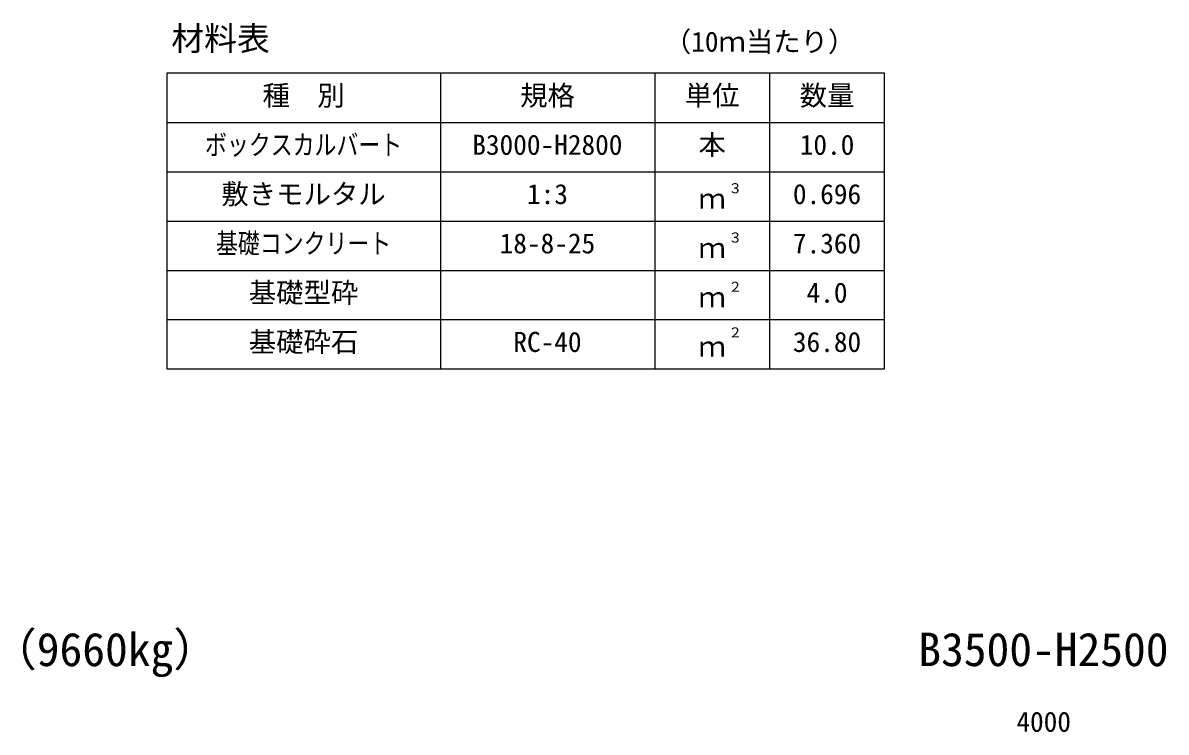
# Model space of a CAD drawing. Units: millimetres, scale not verified. Extents: x -100800 to 100800, y -35640 to 35640.
# Drawn here: x 86363 to 92630, y -17441 to -13556 of the extents above; entities that cross this region are included whole.
import ezdxf
from ezdxf.enums import TextEntityAlignment as Align

# ---------------------------------------------------------------- set-up
doc = ezdxf.new("R2010")
doc.units = ezdxf.units.MM
doc.header["$LTSCALE"] = 120
for name, color, linetype, lineweight in [('0-0_DIM', 7, 'Continuous', 25), ('0-3_HYO', 3, 'Continuous', 25), ('0-4_HYO2', 4, 'Continuous', 25), ('0-7_TXT', 7, 'Continuous', 25)]:
    doc.layers.add(name, color=color, linetype=linetype, lineweight=lineweight)
doc.styles.add('ＭＳ ゴシック', font='')
doc.styles.get('ＭＳ ゴシック').set_extended_font_data('MS Gothic')

msp = doc.modelspace()

# ---------------------------------------------------------------- linework, layer by layer
at = {"layer": '0-3_HYO'}
for p, q in [((88651.6, -13831.4), (88651.6, -15451.4)), ((89826.6, -13831.4), (89826.6, -15451.4)), ((90456.6, -13831.4), (90456.6, -15451.4)), ((87151.6, -14101.4), (91086.6, -14101.4))]:
    msp.add_line(p, q, dxfattribs=at)
msp.add_lwpolyline([(87151.6, -15451.4), (91086.6, -15451.4), (91086.6, -13831.4), (87151.6, -13831.4)], close=True, dxfattribs=at)
at = {"layer": '0-4_HYO2'}
for p, q in [((87151.6, -14371.4), (91086.6, -14371.4)), ((87151.6, -14641.4), (91086.6, -14641.4)), ((87151.6, -14911.4), (91086.6, -14911.4)), ((87151.6, -15181.4), (91086.6, -15181.4))]:
    msp.add_line(p, q, dxfattribs=at)

# ---------------------------------------------------------------- texts
at = {"layer": '0-0_DIM', "style": 'ＭＳ ゴシック'}
msp.add_text('4000', height=110, dxfattribs=at).set_placement((91809.1, -17472.4), align=Align.BOTTOM_LEFT)
at = {"layer": '0-7_TXT', "style": 'ＭＳ ゴシック'}
for s, height, p in [('材料表', 132, (87176.6, -13746.4)), ('（10ｍ当たり）', 110, (89876.6, -13746.4)), ('種\u3000別', 110, (87676.6, -14041.4)), ('規格', 110, (89089.1, -14041.4)), ('単位', 110, (89991.6, -14041.4)), ('数量', 110, (90621.6, -14041.4)), ('本', 110, (90066.6, -14311.4)), ('B3000-H2800', 110, (88826.6, -14311.4)), ('10.0', 110, (90621.6, -14311.4)), ('敷きモルタル', 110, (87451.6, -14581.4)), ('1:3', 110, (89126.6, -14581.4)), ('３', 55, (90230.5, -14505.5)), ('0.696', 110, (90584.1, -14581.4)), ('ｍ', 110, (90066.6, -14606.4)), ('18-8-25', 110, (88976.6, -14851.4)), ('３', 55, (90230.5, -14775.5)), ('7.360', 110, (90584.1, -14851.4)), ('ｍ', 110, (90066.6, -14876.4)), ('基礎型砕', 110, (87601.6, -15121.4)), ('２', 55, (90230.5, -15045.5)), ('ｍ', 110, (90066.6, -15146.4)), ('4.0', 110, (90659.1, -15121.4)), ('２', 55, (90230.5, -15295.5)), ('基礎砕石', 110, (87601.6, -15391.4)), ('RC-40', 110, (89051.6, -15391.4)), ('36.80', 110, (90584.1, -15391.4)), ('ｍ', 110, (90066.6, -15416.4)), ('（9660kg）', 183.3, (86189.3, -17134.7)), ('B3500-H2500', 183.3, (91271.6, -17134.7))]:
    msp.add_text(s, height=height, dxfattribs=at).set_placement(p, align=Align.BOTTOM_LEFT)
at = {"layer": '0-7_TXT', "style": 'ＭＳ ゴシック', "width": 0.8}
for s, p in [('ボックスカルバート', (87361.6, -14311.4)), ('基礎コンクリート', (87421.6, -14851.4))]:
    msp.add_text(s, height=110, dxfattribs=at).set_placement(p, align=Align.BOTTOM_LEFT)

doc.saveas('drawing.dxf')
